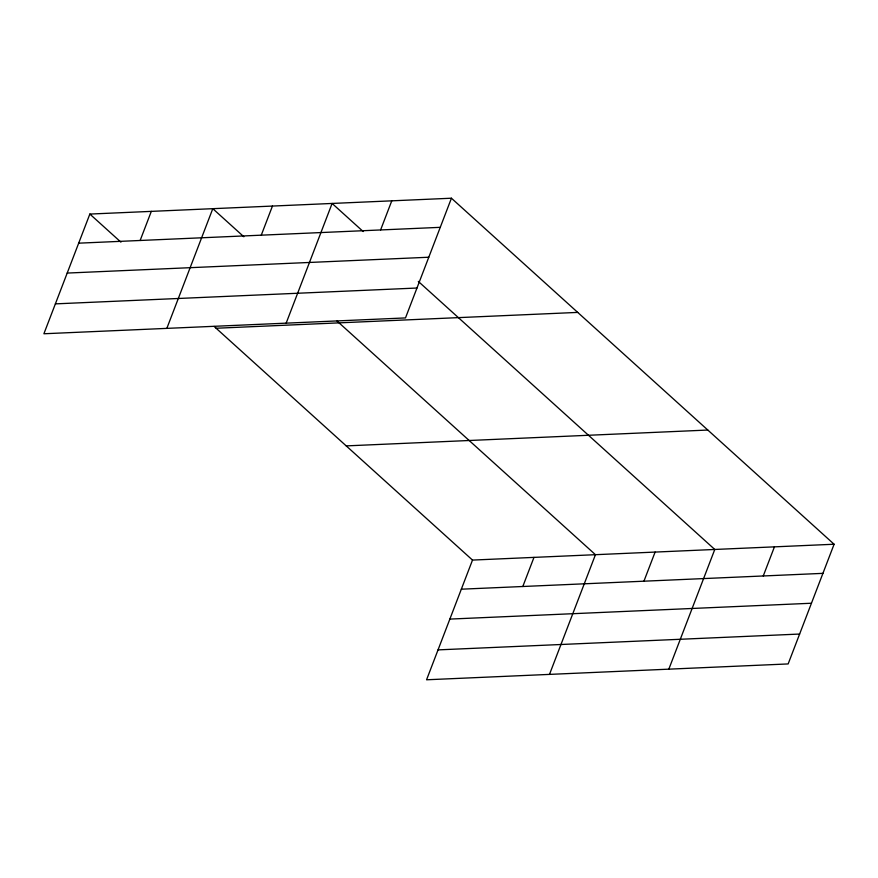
<?xml version="1.0" encoding="UTF-8"?>
<svg xmlns="http://www.w3.org/2000/svg" width="878" height="878" viewBox="0 0 878 878"><rect width="100%" height="100%" fill="white"/><g stroke="black" fill="none" stroke-linecap="round" stroke-linejoin="round"><path stroke-width="1.32" d="M451.435 198.219L89.852 214.067L43.9 333.761L405.493 317.924L451.435 198.219L834.1 544.239L788.148 663.933L426.565 679.781L472.507 560.076L834.1 544.239M140.14 240.484L151.323 211.368M166.842 328.383L212.794 208.679L243.854 236.764M261.271 235.172L272.454 206.056M286.162 323.148L332.114 203.444L363.185 231.54M380.602 229.948L391.775 200.832M522.805 586.504L533.978 557.387M549.496 674.392L595.449 554.687L337.064 321.052M643.936 581.192L655.109 552.075M668.827 669.168L714.78 549.463L418.301 281.388M763.256 575.968L774.44 546.851M78.669 243.173L440.262 227.336M67.2 273.069L428.782 257.232M55.38 303.876L416.962 288.028M216.131 328.251L577.713 312.403M346.228 445.892L707.822 430.044M461.334 589.193L822.927 573.356M449.854 619.089L811.448 603.241M438.034 649.885L799.628 634.048M89.852 214.067L120.923 242.152M214.122 326.44L472.507 560.076"/></g></svg>
